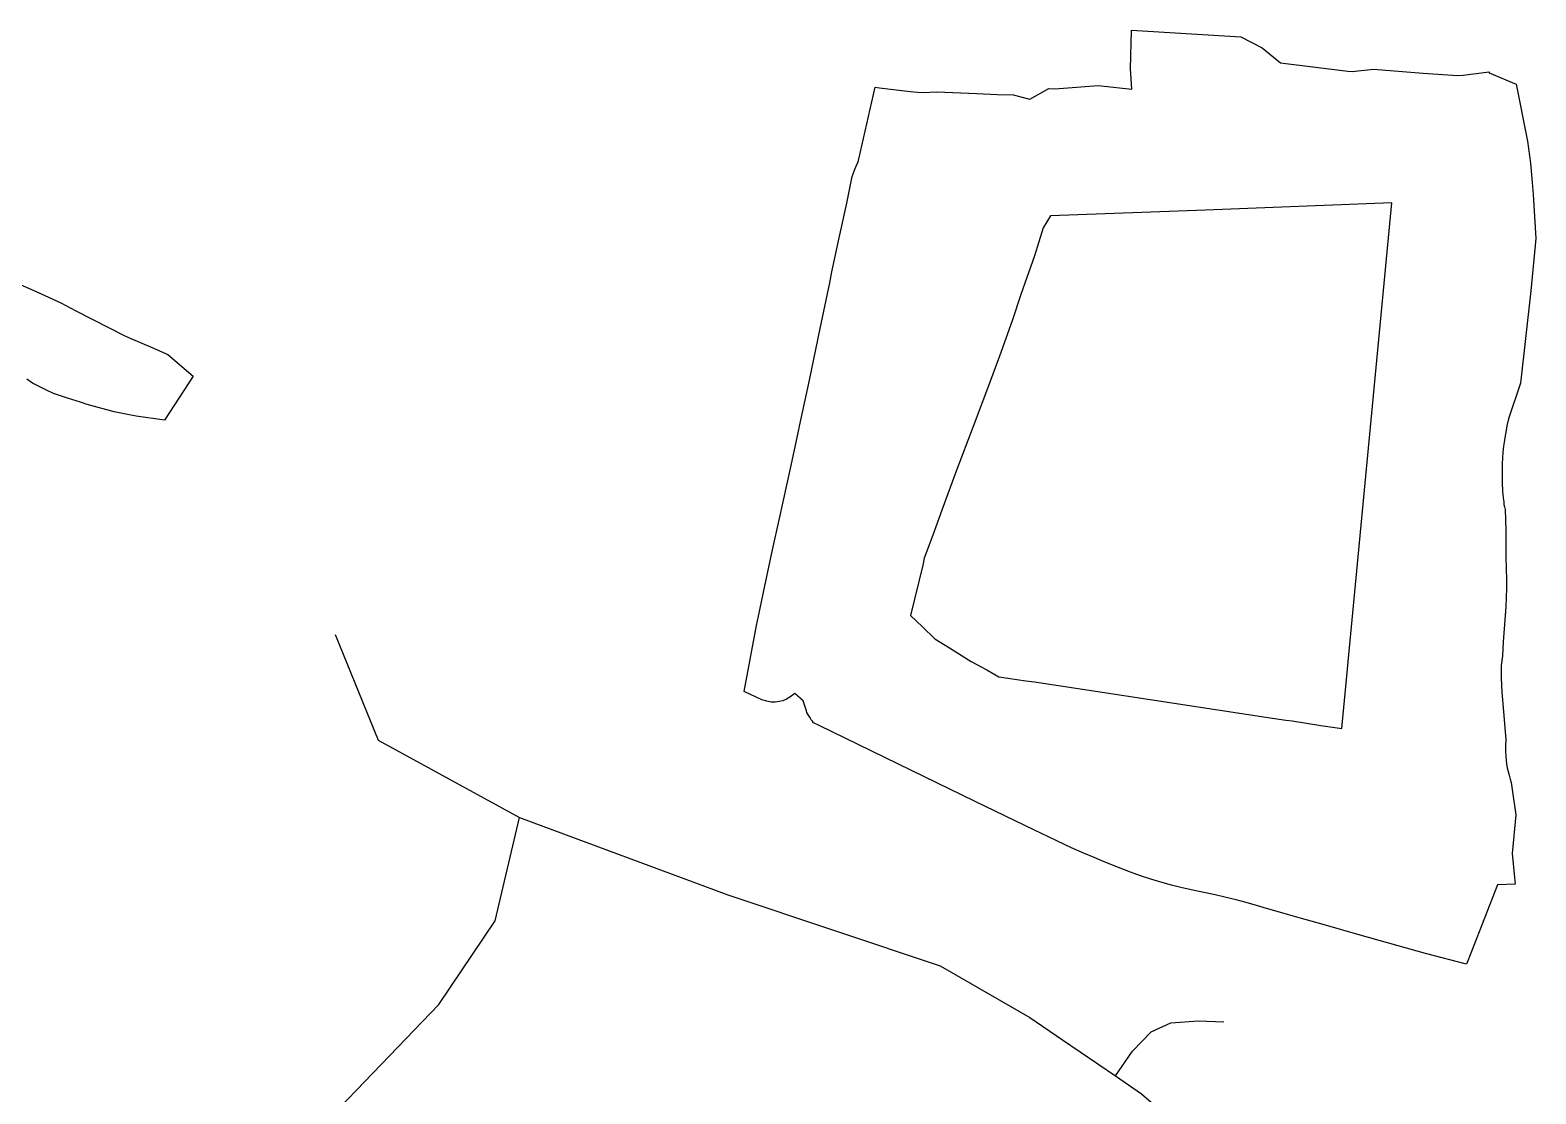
# Model space of a CAD drawing. Header units: metres. Extents: x 553506 to 563855, y 142925 to 150243.
# Drawn here: x 558713.3 to 559143.2, y 149129.2 to 149432.9 of the extents above; entities that cross this region are included whole.
import ezdxf

# ---------------------------------------------------------------- set-up
doc = ezdxf.new("R2010")
doc.units = ezdxf.units.M
doc.layers.add('C-ANCIENT_WOODLAND', color=94, linetype='Continuous')
doc.layers.add('C-ROADS', color=33, linetype='Continuous')

msp = doc.modelspace()

# ---------------------------------------------------------------- linework, layer by layer
at = {"layer": 'C-ANCIENT_WOODLAND'}
for points in [[(559065.0012, 149427.8147), (559070.2039, 149423.5659), (559089.5056, 149421.1166), (559090.7506, 149421.0166), (559096.8024, 149421.7164), (559110.951, 149420.6167), (559120.7544, 149419.9169), (559122.3539, 149419.9669), (559129.8074, 149420.9167), (559129.8074, 149420.6667), (559137.5083, 149417.4676), (559140.8063, 149401.1723), (559141.6061, 149394.9141), (559142.0513, 149389.3657), (559142.4059, 149385.9667), (559143.1562, 149373.4202), (559141.7051, 149358.4145), (559138.7533, 149332.1221), (559135.3564, 149321.865), (559134.9029, 149319.8656), (559134.202, 149315.7667), (559133.9547, 149314.0672), (559133.7568, 149312.4177), (559133.6084, 149310.7182), (559133.5507, 149309.1686), (559133.5012, 149307.6691), (559133.5507, 149306.1195), (559133.5507, 149303.6702), (559133.6084, 149301.2209), (559133.8063, 149299.3714), (559133.9052, 149298.8216), (559134.0042, 149298.2218), (559134.0536, 149297.472), (559134.202, 149296.7722), (559134.3505, 149296.0224), (559134.6061, 149290.1641), (559134.6061, 149282.4163), (559134.8039, 149275.9181), (559134.8039, 149273.5688), (559134.6061, 149268.2203), (559133.8063, 149258.2732), (559133.6084, 149254.2643), (559133.2044, 149251.5151), (559133.2044, 149247.8662), (559133.4023, 149243.8673), (559134.202, 149234.9199), (559134.6061, 149230.2712), (559134.5071, 149228.6717), (559134.5071, 149227.0721), (559134.5566, 149225.4726), (559134.7545, 149223.3732), (559134.9523, 149222.3235), (559135.2079, 149221.2638), (559135.5542, 149220.1641), (559135.8016, 149219.0644), (559136.0572, 149218.1147), (559136.4035, 149216.1153), (559137.4011, 149208.8673), (559136.4035, 149197.8705), (559137.0054, 149191.0224), (559137.2032, 149189.073), (559132.2067, 149188.8731), (559124.8027, 149169.8685), (559123.3021, 149166.2195), (559111.6023, 149169.2687), (559092.952, 149174.5172), (559082.4066, 149177.5163), (559079.0014, 149178.466), (559075.6044, 149179.4657), (559072.2569, 149180.4155), (559069.2557, 149181.3152), (559066.2545, 149182.165), (559063.3522, 149183.0147), (559060.4005, 149183.8145), (559057.6054, 149184.5643), (559054.7032, 149185.3141), (559051.5536, 149186.0139), (559048.3545, 149186.6637), (559045.2049, 149187.3735), (559042.2037, 149188.0733), (559039.153, 149188.8231), (559036.0528, 149189.6228), (559033.2083, 149190.5226), (559030.2566, 149191.4723), (559027.4038, 149192.522), (559023.9573, 149193.8216), (559020.4037, 149195.2212), (559017.0067, 149196.6708), (559014.2529, 149197.8205), (559011.6062, 149198.9702), (559008.9513, 149200.2198), (559006.0078, 149201.6194), (559000.0054, 149204.5186), (558983.0536, 149212.6662), (558968.4021, 149219.8142), (558938.5055, 149234.3201), (558936.9554, 149235.1198), (558936.6009, 149235.6197), (558936.2051, 149236.1195), (558935.9578, 149236.6194), (558935.6033, 149237.1193), (558935.3559, 149237.5691), (558935.0508, 149238.119), (558934.9024, 149238.5188), (558934.6056, 149239.4186), (558934.0037, 149241.368), (558931.6044, 149243.4674), (558930.1533, 149242.4177), (558929.2051, 149241.8679), (558928.2074, 149241.418), (558927.1521, 149241.1681), (558926.006, 149241.0181), (558924.8022, 149241.0681), (558923.6067, 149241.318), (558922.205, 149241.7179), (558917.157, 149244.0366), (558920.655, 149262.9219), (558921.2074, 149265.5711), (558922.9553, 149273.7188), (558925.2062, 149284.4657), (558927.2015, 149293.4731), (558930.4006, 149307.769), (558932.8082, 149319.2158), (558932.9071, 149319.8156), (558935.8011, 149332.9718), (558938.8023, 149347.7176), (558941.5562, 149360.7139), (558942.2075, 149363.873), (558944.3018, 149373.5702), (558946.4043, 149383.4674), (558948.0038, 149391.1152), (558948.8036, 149393.3645), (558949.743, 149395.593), (558949.7514, 149395.6132), (558954.5249, 149416.5777), (558955.8037, 149416.4179), (558964.5022, 149415.3183), (558966.6542, 149415.1683), (558968.2042, 149415.0683), (558972.1536, 149415.2683), (558983.5565, 149414.7684), (558989.4023, 149414.5185), (558993.9041, 149414.3685), (558998.6532, 149413.1189), (559004.1032, 149416.168), (559005.8017, 149416.068), (559018.2023, 149417.0678), (559027.8078, 149416.0181), (559027.4038, 149421.8164), (559027.7018, 149432.859), (559058.9291, 149430.9324), (559065.0012, 149427.8147)], [(559004.6062, 149379.8184), (559002.5037, 149376.4194), (559000.0054, 149368.4717), (558996.155, 149357.3648), (558993.6073, 149349.917), (558990.0042, 149339.7699), (558987.2008, 149332.0721), (558982.5012, 149319.6656), (558977.6531, 149306.9193), (558973.6047, 149295.8225), (558970.9581, 149288.6645), (558968.5505, 149282.1164), (558968.1548, 149280.1669), (558964.6506, 149265.7711), (558968.0063, 149262.572), (558971.6012, 149259.123), (558975.7567, 149256.5637), (558981.9075, 149252.6148), (558986.4011, 149250.2155), (558989.8063, 149248.2161), (558997.5566, 149247.1164), (559000.0054, 149246.8665), (559066.0566, 149236.7693), (559071.8034, 149235.9196), (559073.5514, 149235.6697), (559081.8047, 149234.37), (559083.8082, 149234.0701), (559087.7576, 149233.4703), (559102.0051, 149383.5174), (559048.8079, 149381.4679), (559004.6062, 149379.8184)]]:
    msp.add_lwpolyline(points, close=True, dxfattribs=at)
msp.add_lwpolyline([(558708.9548, 149360.9138), (558715.2045, 149358.1146), (558722.0067, 149355.0155), (558726.3024, 149352.7162), (558740.352, 149345.5682), (558742.001, 149344.8684), (558747.6076, 149342.4691), (558752.5798, 149340.2804), (558752.5996, 149340.251), (558759.7952, 149334.0434), (558751.637, 149321.5589), (558743.6005, 149322.6648), (558740.6076, 149323.2646), (558737.3013, 149323.8644), (558729.6004, 149326.0138), (558727.6546, 149326.6236), (558724.002, 149327.8233), (558720.0031, 149329.1729), (558718.0078, 149330.0726), (558713.9513, 149332.1221), (558712.3517, 149333.2217)], dxfattribs=at)
at = {"layer": 'C-ROADS'}
for points in [[(558800.3544, 149260.3222), (558812.6859, 149230.1966), (558852.9576, 149208.1032), (558912.4365, 149186.0147), (558973.0546, 149165.754), (558998.709, 149150.9889), (559008.0272, 149144.6329), (559023.1154, 149134.3265), (559030.5771, 149129.2375), (559070.0268, 149095.1556), (559103.004, 149064.0231)], [(558843.8612, 148920.615), (558812.2252, 148973.4938), (558791.5433, 149002.1702), (558781.3386, 149021.599), (558763.5049, 149055.1495), (558762.9317, 149073.6853), (558771.2603, 149095.4791), (558775.2427, 149099.3753), (558801.5373, 149125.1418), (558808.8102, 149132.7013), (558830.0127, 149154.7378), (558846.078, 149178.5742), (558852.9576, 149208.1032)], [(559023.1154, 149134.3265), (559027.9979, 149141.4228), (559033.3647, 149146.8757), (559038.9394, 149149.4525), (559046.8679, 149150.0543), (559054.103, 149149.7998)]]:
    msp.add_lwpolyline(points, dxfattribs=at)

doc.saveas('drawing.dxf')
